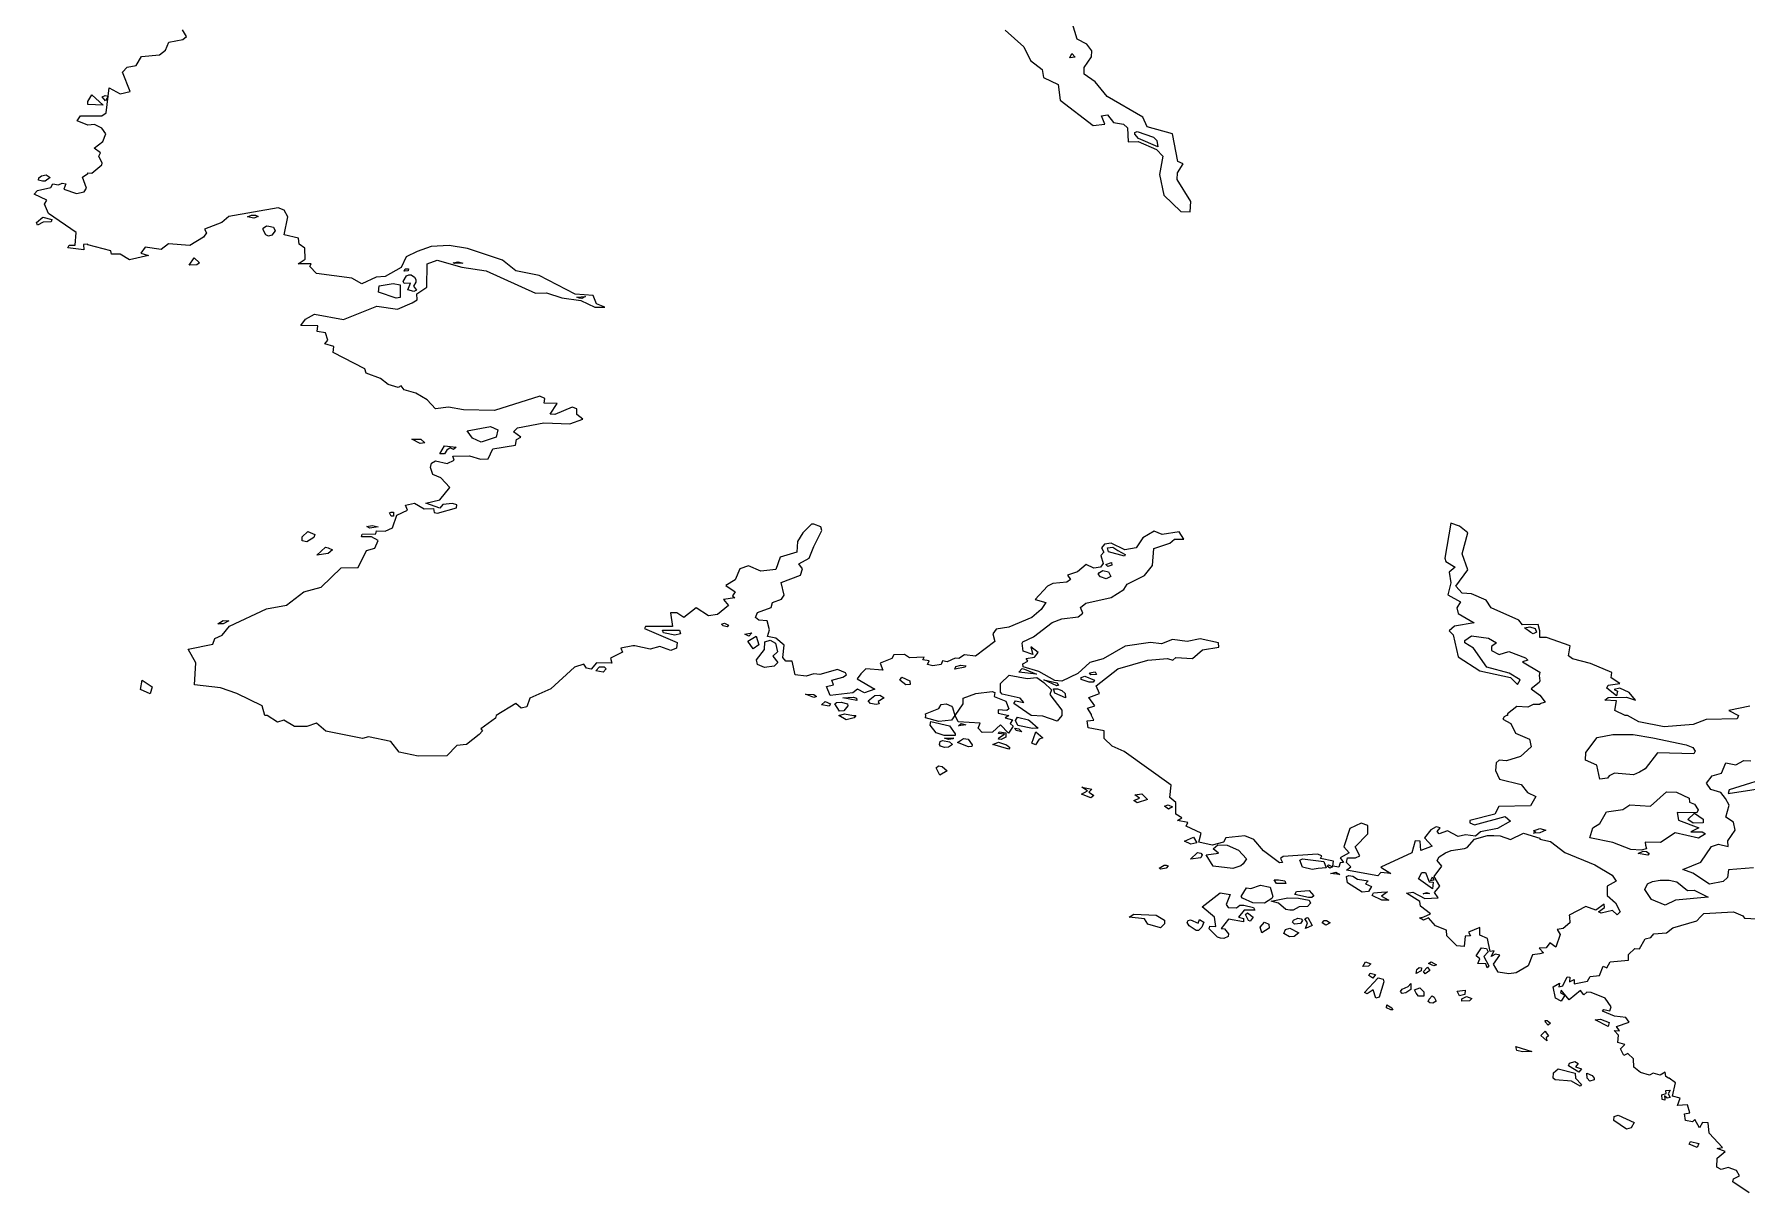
# Model space of a CAD drawing. Header units: inches. Extents: x -128.78 to -121.96, y 47.51 to 52.08.
# Drawn here: x -127.995 to -127.165, y 49.866 to 50.428 of the extents above; entities that cross this region are included whole.
import ezdxf

# ---------------------------------------------------------------- set-up
doc = ezdxf.new("R2010")
doc.units = ezdxf.units.IN
doc.header["$MEASUREMENT"] = 0
doc.layers.add('country_Clip', color=7, linetype='Continuous')

msp = doc.modelspace()

# ---------------------------------------------------------------- linework, layer by layer
at = {"layer": 'country_Clip'}
for points in [[(-127.16389, 50.10216), (-127.17399, 50.10004), (-127.16939, 50.09766), (-127.17001, 50.096), (-127.18511, 50.09574), (-127.19134, 50.09323), (-127.20536, 50.09205), (-127.21772, 50.09452), (-127.22314, 50.09766), (-127.22429, 50.09766), (-127.22925, 50.10005), (-127.22842, 50.10467), (-127.23414, 50.10511), (-127.23255, 50.10625), (-127.22366, 50.10653), (-127.21925, 50.10499), (-127.22238, 50.10878), (-127.22677, 50.11093), (-127.22962, 50.11023), (-127.22805, 50.10938), (-127.22845, 50.10714), (-127.23315, 50.11088), (-127.23243, 50.11224), (-127.22682, 50.11317), (-127.23111, 50.11588), (-127.23067, 50.11848), (-127.24102, 50.12284), (-127.24983, 50.1251), (-127.25165, 50.12651), (-127.2509, 50.13136), (-127.26235, 50.13537), (-127.26563, 50.13533), (-127.26563, 50.13867), (-127.26634, 50.14162), (-127.27402, 50.14149), (-127.27576, 50.14385), (-127.28912, 50.14975), (-127.29161, 50.15346), (-127.29872, 50.15652), (-127.30324, 50.15683), (-127.30624, 50.16029), (-127.30049, 50.16824), (-127.30326, 50.17593), (-127.30049, 50.18603), (-127.30444, 50.18927), (-127.30863, 50.19072), (-127.31163, 50.17382), (-127.31105, 50.17219), (-127.30662, 50.16954), (-127.30955, 50.16703), (-127.30873, 50.16192), (-127.31012, 50.15599), (-127.30405, 50.15261), (-127.30585, 50.14984), (-127.30514, 50.147), (-127.29735, 50.14255), (-127.30686, 50.14089), (-127.30948, 50.13868), (-127.3075, 50.13667), (-127.30517, 50.12597), (-127.29458, 50.11926), (-127.27987, 50.11607), (-127.2764, 50.11255), (-127.2752, 50.11481), (-127.28048, 50.11812), (-127.29126, 50.12101), (-127.29768, 50.13024), (-127.30188, 50.13284), (-127.30184, 50.13387), (-127.29867, 50.13613), (-127.29053, 50.1351), (-127.28655, 50.13283), (-127.28903, 50.13096), (-127.28903, 50.12906), (-127.28535, 50.12718), (-127.28068, 50.12864), (-127.27257, 50.12555), (-127.27147, 50.12448), (-127.27406, 50.12366), (-127.26563, 50.11858), (-127.26584, 50.11691), (-127.26563, 50.1144), (-127.26584, 50.11356), (-127.26984, 50.11054), (-127.26563, 50.10742), (-127.26305, 50.10399), (-127.26563, 50.10324), (-127.26563, 50.10295), (-127.26889, 50.10296), (-127.27146, 50.10165), (-127.27677, 50.10195), (-127.2813, 50.09836), (-127.2813, 50.09766), (-127.28166, 50.09766), (-127.28293, 50.09692), (-127.28344, 50.0959), (-127.27965, 50.0938), (-127.27745, 50.08903), (-127.27068, 50.08618), (-127.26976, 50.08248), (-127.27499, 50.0777), (-127.2817, 50.07569), (-127.28534, 50.076), (-127.28682, 50.07464), (-127.28699, 50.07095), (-127.28513, 50.06682), (-127.27458, 50.06416), (-127.27163, 50.06035), (-127.26756, 50.05844), (-127.27009, 50.05384), (-127.28544, 50.05353), (-127.28734, 50.04988), (-127.29943, 50.04677), (-127.29957, 50.04557), (-127.29716, 50.04469), (-127.28243, 50.04861), (-127.27981, 50.04644), (-127.28616, 50.04289), (-127.29439, 50.04127), (-127.29674, 50.03918), (-127.30157, 50.03982), (-127.30513, 50.03903), (-127.31033, 50.04166), (-127.31436, 50.0402), (-127.31536, 50.04145), (-127.31379, 50.04326), (-127.31573, 50.04359), (-127.31844, 50.04228), (-127.32146, 50.0384), (-127.31779, 50.03427), (-127.32323, 50.03225), (-127.32355, 50.03669), (-127.32605, 50.03681), (-127.32762, 50.03113), (-127.34262, 50.02407), (-127.33773, 50.02103), (-127.34253, 50.0216), (-127.34413, 50.01985), (-127.35922, 50.02268), (-127.35713, 50.02427), (-127.35925, 50.02639), (-127.35877, 50.0287), (-127.35482, 50.02859), (-127.3527, 50.02962), (-127.35497, 50.03395), (-127.34891, 50.04032), (-127.34885, 50.04426), (-127.35209, 50.04542), (-127.35769, 50.04288), (-127.36046, 50.03406), (-127.35797, 50.03106), (-127.36229, 50.02861), (-127.36063, 50.02642), (-127.36228, 50.02616), (-127.36298, 50.02411), (-127.3658, 50.02469), (-127.36558, 50.02698), (-127.37177, 50.02837), (-127.37115, 50.02959), (-127.37331, 50.03037), (-127.38984, 50.02924), (-127.39121, 50.02835), (-127.39025, 50.02637), (-127.39169, 50.02616), (-127.39949, 50.03201), (-127.40406, 50.03757), (-127.40845, 50.03928), (-127.41768, 50.03826), (-127.41888, 50.03616), (-127.42422, 50.03481), (-127.43074, 50.03617), (-127.42963, 50.04064), (-127.43684, 50.044), (-127.43603, 50.04579), (-127.44114, 50.04675), (-127.43905, 50.04807), (-127.44183, 50.04986), (-127.44189, 50.05544), (-127.44477, 50.05785), (-127.44408, 50.06386), (-127.46694, 50.08024), (-127.47268, 50.0827), (-127.4766, 50.08652), (-127.47665, 50.09023), (-127.4844, 50.09158), (-127.4849, 50.09506), (-127.48153, 50.09539), (-127.4828, 50.09766), (-127.48279, 50.0981), (-127.48464, 50.1011), (-127.48119, 50.10235), (-127.48405, 50.10629), (-127.4789, 50.10826), (-127.48052, 50.11205), (-127.46998, 50.12014), (-127.4555, 50.12441), (-127.44598, 50.12515), (-127.44339, 50.12435), (-127.4419, 50.12575), (-127.43379, 50.1252), (-127.42895, 50.12935), (-127.4211, 50.13074), (-127.42122, 50.13277), (-127.4301, 50.13483), (-127.43643, 50.13346), (-127.44358, 50.13442), (-127.44882, 50.1323), (-127.45421, 50.13302), (-127.46644, 50.1312), (-127.47708, 50.125), (-127.4836, 50.12332), (-127.48937, 50.11797), (-127.49705, 50.11417), (-127.50043, 50.11451), (-127.50817, 50.11895), (-127.51587, 50.12117), (-127.51601, 50.12268), (-127.51358, 50.124), (-127.51433, 50.12519), (-127.51037, 50.12581), (-127.50853, 50.12813), (-127.51218, 50.13082), (-127.51117, 50.12716), (-127.5158, 50.12878), (-127.51628, 50.13272), (-127.51593, 50.13333), (-127.51076, 50.13571), (-127.50186, 50.14266), (-127.49712, 50.1444), (-127.48917, 50.14537), (-127.48696, 50.14726), (-127.48801, 50.14996), (-127.48548, 50.15204), (-127.47318, 50.15472), (-127.46714, 50.15866), (-127.46549, 50.16126), (-127.45713, 50.16536), (-127.45314, 50.17035), (-127.45259, 50.17854), (-127.44486, 50.18102), (-127.44252, 50.18299), (-127.43808, 50.18299), (-127.44029, 50.18664), (-127.44853, 50.18535), (-127.45238, 50.18686), (-127.45788, 50.18362), (-127.46109, 50.17882), (-127.46659, 50.17784), (-127.47314, 50.18106), (-127.4765, 50.18066), (-127.4779, 50.17888), (-127.4767, 50.17676), (-127.47828, 50.17513), (-127.47711, 50.17124), (-127.47834, 50.1695), (-127.4816, 50.16892), (-127.48532, 50.17071), (-127.48958, 50.16715), (-127.49428, 50.16555), (-127.49292, 50.16351), (-127.49473, 50.16221), (-127.50147, 50.1616), (-127.504, 50.16032), (-127.51007, 50.15387), (-127.5048, 50.15233), (-127.50714, 50.14892), (-127.5116, 50.14503), (-127.52272, 50.14038), (-127.52895, 50.13942), (-127.53049, 50.13713), (-127.52954, 50.13346), (-127.53891, 50.12634), (-127.54428, 50.12703), (-127.54693, 50.12517), (-127.54873, 50.12544), (-127.55268, 50.12357), (-127.55482, 50.12407), (-127.55551, 50.12233), (-127.5595, 50.12173), (-127.56215, 50.12227), (-127.56143, 50.12416), (-127.56448, 50.12464), (-127.56382, 50.12593), (-127.57085, 50.12562), (-127.57337, 50.12719), (-127.5785, 50.12692), (-127.57941, 50.1253), (-127.58514, 50.1229), (-127.5838, 50.11952), (-127.592, 50.12014), (-127.5945, 50.11776), (-127.59617, 50.11537), (-127.58767, 50.11032), (-127.59274, 50.10861), (-127.59612, 50.11042), (-127.59838, 50.10865), (-127.60932, 50.10731), (-127.61113, 50.11158), (-127.60763, 50.1124), (-127.60856, 50.11478), (-127.60322, 50.11612), (-127.60146, 50.11723), (-127.60181, 50.11826), (-127.60567, 50.11992), (-127.61433, 50.11749), (-127.61719, 50.11775), (-127.62095, 50.11664), (-127.62632, 50.11733), (-127.62768, 50.12393), (-127.63079, 50.12387), (-127.63228, 50.12571), (-127.63158, 50.13164), (-127.63557, 50.13505), (-127.63964, 50.1359), (-127.63867, 50.13912), (-127.63984, 50.14353), (-127.64383, 50.14379), (-127.64539, 50.14508), (-127.64446, 50.14746), (-127.63793, 50.14986), (-127.63729, 50.15232), (-127.63295, 50.15396), (-127.63162, 50.15597), (-127.63298, 50.16211), (-127.62368, 50.16563), (-127.62267, 50.16871), (-127.62455, 50.17115), (-127.6195, 50.17388), (-127.61719, 50.17941), (-127.61338, 50.18718), (-127.61375, 50.18904), (-127.61719, 50.19029), (-127.61828, 50.19029), (-127.62253, 50.18606), (-127.62511, 50.18191), (-127.62541, 50.17678), (-127.63356, 50.17435), (-127.63563, 50.16831), (-127.64282, 50.16746), (-127.64882, 50.17013), (-127.65309, 50.16866), (-127.65524, 50.16337), (-127.65976, 50.16052), (-127.65533, 50.15753), (-127.65666, 50.15557), (-127.65549, 50.15457), (-127.66096, 50.15385), (-127.65857, 50.15092), (-127.66394, 50.14649), (-127.6682, 50.14588), (-127.67413, 50.14976), (-127.68025, 50.14507), (-127.68353, 50.14741), (-127.6866, 50.14735), (-127.68559, 50.14075), (-127.69878, 50.14065), (-127.69915, 50.13982), (-127.68342, 50.13303), (-127.68378, 50.13018), (-127.6864, 50.12913), (-127.69186, 50.13099), (-127.69645, 50.1298), (-127.70384, 50.13135), (-127.70494, 50.13135), (-127.71075, 50.13025), (-127.70989, 50.12825), (-127.71575, 50.12546), (-127.71497, 50.12303), (-127.7225, 50.12308), (-127.72506, 50.12003), (-127.72724, 50.12052), (-127.72859, 50.12242), (-127.73319, 50.12097), (-127.74454, 50.11054), (-127.75482, 50.10605), (-127.75627, 50.10179), (-127.75901, 50.10114), (-127.76146, 50.10341), (-127.77107, 50.09766), (-127.77131, 50.09624), (-127.77843, 50.09122), (-127.77763, 50.09013), (-127.77937, 50.0884), (-127.78551, 50.08354), (-127.79004, 50.08304), (-127.79497, 50.07813), (-127.80891, 50.07792), (-127.81804, 50.07991), (-127.82211, 50.08495), (-127.83284, 50.08726), (-127.83579, 50.08644), (-127.85351, 50.08998), (-127.85802, 50.09386), (-127.86271, 50.09224), (-127.86873, 50.09235), (-127.87398, 50.09533), (-127.877, 50.0944), (-127.88205, 50.09766), (-127.88304, 50.09766), (-127.88436, 50.10237), (-127.89674, 50.10826), (-127.90464, 50.11099), (-127.91717, 50.11248), (-127.91654, 50.12319), (-127.92022, 50.12974), (-127.90836, 50.13221), (-127.90734, 50.13497), (-127.90378, 50.13652), (-127.90017, 50.14086), (-127.88232, 50.14924), (-127.8726, 50.15112), (-127.86423, 50.15747), (-127.85578, 50.15971), (-127.84614, 50.16909), (-127.83792, 50.16939), (-127.83383, 50.17751), (-127.82978, 50.17863), (-127.82827, 50.18235), (-127.83148, 50.18412), (-127.83633, 50.18411), (-127.83598, 50.1855), (-127.82927, 50.18559), (-127.82907, 50.18715), (-127.82481, 50.18684), (-127.82129, 50.18857), (-127.81922, 50.19464), (-127.81398, 50.19709), (-127.8149, 50.19946), (-127.81061, 50.20045), (-127.80593, 50.19771), (-127.80143, 50.19794), (-127.80105, 50.19592), (-127.7994, 50.19563), (-127.79033, 50.19829), (-127.79015, 50.19973), (-127.79228, 50.20035), (-127.79689, 50.1998), (-127.79842, 50.19812), (-127.8052, 50.20044), (-127.79841, 50.20213), (-127.79347, 50.20811), (-127.79786, 50.2127), (-127.80175, 50.21431), (-127.80284, 50.21778), (-127.80243, 50.2198), (-127.80041, 50.22101), (-127.79476, 50.21977), (-127.79146, 50.22129), (-127.79199, 50.22329), (-127.78397, 50.22334), (-127.77872, 50.22173), (-127.77496, 50.22189), (-127.77271, 50.22688), (-127.76172, 50.22858), (-127.76114, 50.23126), (-127.75916, 50.23248), (-127.76268, 50.23496), (-127.76073, 50.23697), (-127.74794, 50.23937), (-127.73534, 50.23889), (-127.72904, 50.24121), (-127.732, 50.24345), (-127.73197, 50.24621), (-127.7343, 50.24699), (-127.74271, 50.24351), (-127.74492, 50.2436), (-127.74144, 50.24875), (-127.74787, 50.24893), (-127.74754, 50.25125), (-127.74994, 50.25237), (-127.77192, 50.24544), (-127.78688, 50.2457), (-127.79422, 50.24695), (-127.80042, 50.24615), (-127.80454, 50.2505), (-127.81004, 50.25371), (-127.8157, 50.25544), (-127.81713, 50.25738), (-127.81857, 50.25646), (-127.82338, 50.25799), (-127.82702, 50.26085), (-127.83401, 50.26342), (-127.8346, 50.26554), (-127.84996, 50.27344), (-127.8497, 50.2763), (-127.85402, 50.27774), (-127.85261, 50.27948), (-127.85375, 50.28306), (-127.8578, 50.28368), (-127.85745, 50.28631), (-127.86564, 50.28653), (-127.86348, 50.28955), (-127.859, 50.29206), (-127.84504, 50.28952), (-127.82879, 50.29596), (-127.81892, 50.29446), (-127.81173, 50.29747), (-127.80935, 50.29897), (-127.80952, 50.30185), (-127.80458, 50.30519), (-127.80452, 50.31636), (-127.79962, 50.31819), (-127.78772, 50.31476), (-127.77594, 50.31301), (-127.75195, 50.30226), (-127.74667, 50.30238), (-127.73918, 50.29997), (-127.73007, 50.29871), (-127.72329, 50.29551), (-127.71841, 50.29546), (-127.72241, 50.297), (-127.72401, 50.30109), (-127.73279, 50.30169), (-127.75024, 50.31074), (-127.76152, 50.31298), (-127.76793, 50.31822), (-127.78501, 50.3238), (-127.79379, 50.32526), (-127.80258, 50.32478), (-127.80929, 50.32248), (-127.81459, 50.31982), (-127.81713, 50.31459), (-127.8249, 50.31029), (-127.82914, 50.30999), (-127.83609, 50.30678), (-127.84102, 50.30952), (-127.85815, 50.31179), (-127.86138, 50.31506), (-127.8607, 50.31641), (-127.86698, 50.31639), (-127.86356, 50.31875), (-127.86373, 50.32397), (-127.86651, 50.32599), (-127.86677, 50.32893), (-127.87376, 50.33051), (-127.87196, 50.33919), (-127.87381, 50.34249), (-127.87659, 50.34356), (-127.90046, 50.33936), (-127.90398, 50.33653), (-127.91238, 50.33323), (-127.91139, 50.33146), (-127.91274, 50.3294), (-127.91942, 50.32525), (-127.92977, 50.32615), (-127.93339, 50.3234), (-127.94103, 50.32449), (-127.94322, 50.32163), (-127.93942, 50.32045), (-127.94859, 50.31842), (-127.95319, 50.32115), (-127.95733, 50.32104), (-127.95764, 50.32272), (-127.96875, 50.32561), (-127.96875, 50.32589), (-127.97093, 50.32575), (-127.97077, 50.32319), (-127.97859, 50.32425), (-127.97793, 50.3254), (-127.97494, 50.32543), (-127.97447, 50.33162), (-127.98781, 50.34089), (-127.98984, 50.34531), (-127.98871, 50.34733), (-127.99478, 50.35011), (-127.99315, 50.35191), (-127.9868, 50.35336), (-127.98583, 50.35513), (-127.98298, 50.35469), (-127.9812, 50.35553), (-127.97941, 50.35517), (-127.98039, 50.35259), (-127.97427, 50.35052), (-127.97054, 50.35137), (-127.96952, 50.35303), (-127.97144, 50.3584), (-127.96875, 50.36021), (-127.96875, 50.36049), (-127.96685, 50.36042), (-127.96205, 50.36447), (-127.96186, 50.36512), (-127.96346, 50.36859), (-127.96263, 50.37027), (-127.9657, 50.3725), (-127.96154, 50.3757), (-127.96013, 50.37943), (-127.96203, 50.38213), (-127.96555, 50.38394), (-127.96875, 50.38365), (-127.97398, 50.3857), (-127.97246, 50.38815), (-127.96875, 50.38811), (-127.96198, 50.38811), (-127.95999, 50.38954), (-127.95845, 50.40174), (-127.95317, 50.39883), (-127.94826, 50.39998), (-127.95202, 50.40929), (-127.94976, 50.4117), (-127.94537, 50.41246), (-127.94282, 50.41687), (-127.93418, 50.41771), (-127.93117, 50.41999), (-127.92961, 50.42379), (-127.92279, 50.42508), (-127.92106, 50.42656), (-127.923, 50.42981)], [(-127.52456, 50.42969), (-127.51548, 50.42153), (-127.51233, 50.41495), (-127.50656, 50.41062), (-127.50605, 50.40668), (-127.49895, 50.40326), (-127.49797, 50.39578), (-127.48198, 50.38338), (-127.47634, 50.38408), (-127.47782, 50.3881), (-127.47495, 50.38866), (-127.47201, 50.38485), (-127.46724, 50.38411), (-127.46522, 50.38237), (-127.46498, 50.37551), (-127.46016, 50.37577), (-127.4513, 50.37184), (-127.44821, 50.36865), (-127.44981, 50.35977), (-127.44773, 50.34977), (-127.43944, 50.34179), (-127.43497, 50.34169), (-127.43468, 50.34668), (-127.44119, 50.35729), (-127.44111, 50.36046), (-127.4383, 50.36487), (-127.44095, 50.36607), (-127.44345, 50.37935), (-127.45582, 50.38284), (-127.45795, 50.38748), (-127.47522, 50.39748), (-127.48097, 50.40459), (-127.48628, 50.40834), (-127.48636, 50.41162), (-127.48272, 50.41679), (-127.48254, 50.41958), (-127.48494, 50.42287), (-127.48962, 50.42528), (-127.49194, 50.43267)], [(-127.49071, 50.41648), (-127.49328, 50.41621), (-127.49231, 50.41832), (-127.49071, 50.41648)], [(-127.96687, 50.39836), (-127.96139, 50.39333), (-127.96875, 50.39369), (-127.96875, 50.3951), (-127.96687, 50.39836)], [(-127.95906, 50.39767), (-127.96027, 50.3954), (-127.96185, 50.39736), (-127.96051, 50.3979), (-127.95906, 50.39767)], [(-127.45111, 50.37611), (-127.45056, 50.37306), (-127.46, 50.37722), (-127.46167, 50.37917), (-127.46167, 50.38), (-127.46056, 50.38056), (-127.45278, 50.37778), (-127.45111, 50.37611)], [(-127.98709, 50.35823), (-127.98952, 50.35644), (-127.99073, 50.35651), (-127.99267, 50.35691), (-127.99255, 50.35816), (-127.99121, 50.3591), (-127.98903, 50.35949), (-127.98709, 50.35823)], [(-127.99049, 50.33662), (-127.99314, 50.33523), (-127.99361, 50.33642), (-127.99061, 50.3391), (-127.98628, 50.33794), (-127.98658, 50.3368), (-127.99049, 50.33662)], [(-127.88635, 50.33938), (-127.88841, 50.3386), (-127.89144, 50.33915), (-127.88962, 50.34001), (-127.88756, 50.33993), (-127.88635, 50.33938)], [(-127.87972, 50.33035), (-127.8813, 50.32983), (-127.88254, 50.3304), (-127.88397, 50.33292), (-127.88398, 50.33366), (-127.88225, 50.33485), (-127.8811, 50.33475), (-127.87892, 50.33413), (-127.87802, 50.33238), (-127.87972, 50.33035)], [(-127.91596, 50.31588), (-127.91977, 50.3158), (-127.91738, 50.3193), (-127.91481, 50.31691), (-127.91596, 50.31588)], [(-127.81362, 50.31304), (-127.81557, 50.31281), (-127.8152, 50.31406), (-127.8135, 50.31398), (-127.81362, 50.31304)], [(-127.78722, 50.31667), (-127.79103, 50.31657), (-127.79186, 50.31687), (-127.78964, 50.31734), (-127.78722, 50.31667)], [(-127.81759, 50.30008), (-127.81947, 50.29977), (-127.82805, 50.30274), (-127.82768, 50.30582), (-127.82088, 50.30695), (-127.8176, 50.30632), (-127.8176, 50.30284), (-127.81759, 50.30008)], [(-127.81, 50.3075), (-127.81111, 50.30556), (-127.80969, 50.30375), (-127.81102, 50.30304), (-127.81389, 50.30389), (-127.81253, 50.30702), (-127.81557, 50.30694), (-127.81605, 50.3078), (-127.81444, 50.31056), (-127.81333, 50.31111), (-127.81223, 50.31111), (-127.81056, 50.31), (-127.81, 50.30888), (-127.81, 50.3075)], [(-127.72775, 50.30053), (-127.72957, 50.29967), (-127.73078, 50.29983), (-127.73199, 50.3003), (-127.72775, 50.30053)], [(-127.77107, 50.23247), (-127.77838, 50.23007), (-127.78249, 50.2319), (-127.78517, 50.23557), (-127.77375, 50.2376), (-127.77018, 50.23598), (-127.77107, 50.23247)], [(-127.80567, 50.22975), (-127.80782, 50.22931), (-127.81185, 50.23153), (-127.80758, 50.23154), (-127.80567, 50.22975)], [(-127.79047, 50.22762), (-127.79167, 50.22655), (-127.79333, 50.22729), (-127.79493, 50.22611), (-127.79611, 50.22444), (-127.79833, 50.22444), (-127.79611, 50.22833), (-127.79047, 50.22762)], [(-127.82075, 50.19418), (-127.82184, 50.19418), (-127.82269, 50.19574), (-127.82184, 50.19614), (-127.82075, 50.19606), (-127.82075, 50.19418)], [(-127.82821, 50.18904), (-127.83222, 50.18839), (-127.83376, 50.18915), (-127.83105, 50.18966), (-127.82821, 50.18904)], [(-127.85944, 50.18389), (-127.86278, 50.18167), (-127.865, 50.18222), (-127.865, 50.18417), (-127.86222, 50.18667), (-127.85889, 50.18528), (-127.85944, 50.18389)], [(-127.85247, 50.17607), (-127.85792, 50.17531), (-127.85368, 50.17922), (-127.8525, 50.17881), (-127.85038, 50.1778), (-127.85247, 50.17607)], [(-127.46644, 50.17562), (-127.46681, 50.17476), (-127.47452, 50.17693), (-127.47501, 50.17887), (-127.47236, 50.17923), (-127.47001, 50.17758), (-127.46644, 50.17562)], [(-127.47292, 50.17041), (-127.47481, 50.16976), (-127.47573, 50.17077), (-127.47306, 50.17179), (-127.47292, 50.17041)], [(-127.47333, 50.165), (-127.47556, 50.16389), (-127.47833, 50.16472), (-127.47944, 50.16611), (-127.47889, 50.16694), (-127.47722, 50.16778), (-127.47444, 50.16722), (-127.47333, 50.165)], [(-127.90325, 50.142), (-127.9058, 50.142), (-127.90325, 50.14364), (-127.90058, 50.14348), (-127.90325, 50.142)], [(-127.68173, 50.13716), (-127.6845, 50.1365), (-127.69005, 50.13769), (-127.6905, 50.1389), (-127.68225, 50.13894), (-127.68173, 50.13716)], [(-127.65851, 50.14134), (-127.65926, 50.14051), (-127.66116, 50.14109), (-127.6619, 50.14186), (-127.66052, 50.14235), (-127.65851, 50.14134)], [(-127.6472, 50.1377), (-127.64865, 50.13606), (-127.6506, 50.13699), (-127.6472, 50.1377)], [(-127.26722, 50.13806), (-127.26889, 50.13722), (-127.27, 50.13778), (-127.27295, 50.14001), (-127.27051, 50.14061), (-127.26778, 50.13972), (-127.26722, 50.13806)], [(-127.6438, 50.13189), (-127.64661, 50.12989), (-127.64915, 50.13364), (-127.64516, 50.13599), (-127.6438, 50.13189)], [(-127.63649, 50.12158), (-127.64105, 50.12086), (-127.6445, 50.12236), (-127.64501, 50.12458), (-127.64117, 50.12958), (-127.64092, 50.13334), (-127.63841, 50.13414), (-127.63576, 50.13262), (-127.63483, 50.1285), (-127.63713, 50.12642), (-127.63472, 50.12326), (-127.63649, 50.12158)], [(-127.71771, 50.12028), (-127.71928, 50.11864), (-127.72276, 50.11926), (-127.72098, 50.12122), (-127.71871, 50.12124), (-127.71771, 50.12028)], [(-127.54392, 50.12102), (-127.54889, 50.12008), (-127.5484, 50.12141), (-127.54598, 50.12204), (-127.54355, 50.12165), (-127.54392, 50.12102)], [(-127.93771, 50.11144), (-127.93868, 50.10816), (-127.94329, 50.11019), (-127.94256, 50.11473), (-127.93771, 50.11144)], [(-127.57052, 50.11261), (-127.5727, 50.11253), (-127.57561, 50.1148), (-127.57452, 50.11621), (-127.57064, 50.11433), (-127.57052, 50.11261)], [(-127.52267, 50.11715), (-127.51381, 50.11559), (-127.50925, 50.11595), (-127.50574, 50.11356), (-127.50206, 50.11001), (-127.50291, 50.1078), (-127.49714, 50.10021), (-127.4971, 50.09766), (-127.49711, 50.09766), (-127.49933, 50.09488), (-127.50631, 50.09729), (-127.51189, 50.09766), (-127.52031, 50.10337), (-127.51947, 50.10472), (-127.51543, 50.10384), (-127.5173, 50.10598), (-127.52603, 50.10801), (-127.52686, 50.10886), (-127.52675, 50.11316), (-127.52267, 50.11715)], [(-127.51513, 50.12002), (-127.50929, 50.11765), (-127.51788, 50.11857), (-127.51637, 50.12033), (-127.51513, 50.12002)], [(-127.49874, 50.11209), (-127.49959, 50.11193), (-127.50577, 50.11483), (-127.49959, 50.1135), (-127.49874, 50.11209)], [(-127.4819, 50.11372), (-127.48387, 50.11368), (-127.48773, 50.11502), (-127.48772, 50.11601), (-127.48604, 50.11673), (-127.4813, 50.11465), (-127.4819, 50.11372)], [(-127.48035, 50.11754), (-127.48311, 50.11736), (-127.48376, 50.11825), (-127.48098, 50.11883), (-127.48035, 50.11754)], [(-127.61584, 50.10679), (-127.61719, 50.10636), (-127.62118, 50.10789), (-127.61719, 50.10783), (-127.61584, 50.10679)], [(-127.60911, 50.10318), (-127.60972, 50.10209), (-127.61348, 50.10271), (-127.61178, 50.10443), (-127.60911, 50.10318)], [(-127.60266, 50.0999), (-127.60477, 50.09965), (-127.6071, 50.1032), (-127.60626, 50.10396), (-127.60394, 50.104), (-127.60091, 50.10318), (-127.60074, 50.10223), (-127.60266, 50.0999)], [(-127.59647, 50.10601), (-127.59635, 50.10492), (-127.60315, 50.10617), (-127.59805, 50.10656), (-127.59647, 50.10601)], [(-127.58561, 50.10328), (-127.58698, 50.10301), (-127.58982, 50.10342), (-127.59092, 50.10479), (-127.58774, 50.10722), (-127.58521, 50.10742), (-127.58321, 50.10616), (-127.58599, 50.10435), (-127.58561, 50.10328)], [(-127.52282, 50.10077), (-127.52368, 50.10001), (-127.52791, 50.10036), (-127.52789, 50.09873), (-127.52269, 50.09766), (-127.52447, 50.0964), (-127.52098, 50.09544), (-127.52206, 50.09375), (-127.52062, 50.0925), (-127.52288, 50.08909), (-127.52673, 50.09316), (-127.53068, 50.08949), (-127.53565, 50.08934), (-127.53756, 50.09139), (-127.53665, 50.0939), (-127.54727, 50.09456), (-127.54869, 50.09766), (-127.54485, 50.10333), (-127.54484, 50.10602), (-127.53882, 50.10833), (-127.53091, 50.10925), (-127.52951, 50.10879), (-127.52985, 50.10687), (-127.52429, 50.10461), (-127.52282, 50.10077)], [(-127.49556, 50.10823), (-127.49529, 50.1061), (-127.50042, 50.10848), (-127.50107, 50.11052), (-127.49913, 50.11054), (-127.49707, 50.10973), (-127.49556, 50.10823)], [(-127.60242, 50.09843), (-127.59804, 50.09766), (-127.59682, 50.09766), (-127.59768, 50.0964), (-127.60162, 50.09554), (-127.60506, 50.09766), (-127.60242, 50.09843)], [(-127.55057, 50.09531), (-127.55661, 50.09468), (-127.56311, 50.0964), (-127.563, 50.09766), (-127.56315, 50.09839), (-127.5566, 50.10097), (-127.55559, 50.10296), (-127.55312, 50.1032), (-127.55054, 50.10213), (-127.55006, 50.10151), (-127.54888, 50.09766), (-127.55057, 50.09531)], [(-127.50853, 50.09152), (-127.51125, 50.09125), (-127.51841, 50.09274), (-127.51959, 50.09526), (-127.51861, 50.09679), (-127.51329, 50.0955), (-127.51258, 50.09504), (-127.50853, 50.09152)], [(-127.54875, 50.08866), (-127.54884, 50.08784), (-127.55411, 50.08792), (-127.55792, 50.08927), (-127.56092, 50.093), (-127.56062, 50.09462), (-127.55154, 50.09256), (-127.54875, 50.08866)], [(-127.54355, 50.09311), (-127.54707, 50.09256), (-127.54586, 50.09366), (-127.54355, 50.09311)], [(-127.52423, 50.08715), (-127.52654, 50.08604), (-127.52784, 50.08617), (-127.52765, 50.08671), (-127.52481, 50.08859), (-127.52781, 50.08889), (-127.52743, 50.0897), (-127.52425, 50.08927), (-127.52423, 50.08715)], [(-127.51787, 50.09111), (-127.51654, 50.08963), (-127.51921, 50.09041), (-127.51982, 50.09142), (-127.51787, 50.09111)], [(-127.5081, 50.08611), (-127.50979, 50.08343), (-127.51167, 50.08413), (-127.51076, 50.08649), (-127.50976, 50.08969), (-127.50632, 50.08671), (-127.5081, 50.08611)], [(-127.1904, 50.08032), (-127.19096, 50.07909), (-127.20867, 50.07951), (-127.21463, 50.07174), (-127.21725, 50.07008), (-127.22026, 50.0688), (-127.22938, 50.06972), (-127.23206, 50.06838), (-127.23284, 50.06722), (-127.23653, 50.06683), (-127.23791, 50.07359), (-127.24355, 50.07603), (-127.24339, 50.07969), (-127.23782, 50.08689), (-127.2303, 50.08845), (-127.22036, 50.08842), (-127.21083, 50.08675), (-127.19479, 50.0834), (-127.19151, 50.08213), (-127.1904, 50.08032)], [(-127.55202, 50.08231), (-127.55399, 50.08211), (-127.55579, 50.08267), (-127.55634, 50.08356), (-127.55595, 50.08496), (-127.55482, 50.08548), (-127.5515, 50.08483), (-127.55008, 50.08361), (-127.55202, 50.08231)], [(-127.54974, 50.08623), (-127.55192, 50.08592), (-127.55398, 50.0867), (-127.54974, 50.08685), (-127.54974, 50.08623)], [(-127.54069, 50.08264), (-127.54225, 50.08236), (-127.54767, 50.08446), (-127.54476, 50.08652), (-127.54241, 50.08619), (-127.5405, 50.08335), (-127.54069, 50.08264)], [(-127.52235, 50.08218), (-127.52274, 50.08123), (-127.53056, 50.08361), (-127.52778, 50.08472), (-127.52389, 50.08333), (-127.52235, 50.08218)], [(-127.55262, 50.07088), (-127.55626, 50.06866), (-127.55801, 50.07218), (-127.5569, 50.07322), (-127.55513, 50.07284), (-127.55262, 50.07088)], [(-127.16208, 50.02378), (-127.1742, 50.02288), (-127.17464, 50.01911), (-127.17673, 50.01715), (-127.18348, 50.01597), (-127.19153, 50.0213), (-127.19626, 50.02295), (-127.18756, 50.02657), (-127.18252, 50.03413), (-127.17902, 50.03524), (-127.1744, 50.03422), (-127.17455, 50.03692), (-127.17097, 50.04205), (-127.17176, 50.0459), (-127.1755, 50.0484), (-127.17393, 50.05421), (-127.17575, 50.05744), (-127.17788, 50.06025), (-127.18271, 50.06176), (-127.1849, 50.06484), (-127.18212, 50.06834), (-127.17764, 50.06961), (-127.17557, 50.07469), (-127.17066, 50.07369), (-127.16673, 50.07574), (-127.16338, 50.07565)], [(-127.48157, 50.05886), (-127.48302, 50.05765), (-127.48756, 50.05947), (-127.48466, 50.06104), (-127.48734, 50.06285), (-127.48256, 50.0619), (-127.48402, 50.06043), (-127.48272, 50.05969), (-127.48157, 50.05886)], [(-127.1512, 50.06866), (-127.17385, 50.06155), (-127.17446, 50.05987), (-127.1514, 50.06334)], [(-127.45556, 50.05694), (-127.46056, 50.05528), (-127.46222, 50.05639), (-127.4595, 50.05761), (-127.46167, 50.05917), (-127.45833, 50.05972), (-127.45556, 50.05694)], [(-127.44347, 50.05339), (-127.4455, 50.05223), (-127.44735, 50.05365), (-127.44561, 50.05425), (-127.44347, 50.05339)], [(-127.19066, 50.05472), (-127.18897, 50.05183), (-127.18955, 50.05042), (-127.19907, 50.05067), (-127.19841, 50.04692), (-127.18865, 50.04311), (-127.19248, 50.04125), (-127.18697, 50.0413), (-127.1853, 50.04029), (-127.18875, 50.03825), (-127.20001, 50.04071), (-127.2072, 50.0361), (-127.21463, 50.03629), (-127.2144, 50.0348), (-127.21391, 50.03302), (-127.21652, 50.03243), (-127.22155, 50.03261), (-127.23029, 50.03608), (-127.24141, 50.03828), (-127.23994, 50.04324), (-127.23658, 50.04521), (-127.23326, 50.05101), (-127.22544, 50.05207), (-127.22194, 50.05435), (-127.21199, 50.05373), (-127.20429, 50.06055), (-127.19944, 50.06047), (-127.19327, 50.05758), (-127.19316, 50.05569), (-127.19066, 50.05472)], [(-127.18657, 50.04556), (-127.1914, 50.0454), (-127.19394, 50.0473), (-127.19063, 50.0503), (-127.18656, 50.04734), (-127.18657, 50.04556)], [(-127.43171, 50.03599), (-127.43457, 50.0352), (-127.43772, 50.03676), (-127.43326, 50.03872), (-127.43171, 50.03599)], [(-127.26563, 50.03767), (-127.2604, 50.03664), (-127.25341, 50.03116), (-127.2389, 50.02528), (-127.23063, 50.02025), (-127.22869, 50.01734), (-127.23303, 50.01497), (-127.23306, 50.01039), (-127.22898, 50.00686), (-127.22666, 50.00251), (-127.22807, 50.0011), (-127.23036, 50.0032), (-127.23585, 50.00192), (-127.23721, 50.00254), (-127.23426, 50.00464), (-127.23449, 50.00618), (-127.23851, 50.00329), (-127.2433, 50.00508), (-127.25132, 50.00092), (-127.25124, 50), (-127.25101, 49.99712), (-127.25425, 49.99449), (-127.25721, 49.99389), (-127.2557, 49.99147), (-127.25791, 49.98537), (-127.26073, 49.98744), (-127.26257, 49.98497), (-127.26584, 49.98494), (-127.26377, 49.98259), (-127.26563, 49.98215), (-127.26907, 49.9817), (-127.27131, 49.97626), (-127.27706, 49.97286), (-127.2806, 49.97245), (-127.28574, 49.97331), (-127.28806, 49.97713), (-127.2849, 49.98156), (-127.28705, 49.98201), (-127.28919, 49.98086), (-127.28774, 49.98352), (-127.28966, 49.98335), (-127.291, 49.98949), (-127.29465, 49.99121), (-127.29467, 49.99484), (-127.30008, 49.99265), (-127.29922, 49.99079), (-127.30176, 49.99066), (-127.30231, 49.98574), (-127.30575, 49.98597), (-127.31066, 49.99093), (-127.31086, 49.99355), (-127.31617, 49.99563), (-127.31949, 49.99959), (-127.3219, 49.9984), (-127.32395, 49.99962), (-127.32177, 50), (-127.31859, 50.0016), (-127.32338, 50.00517), (-127.32371, 50.00742), (-127.33025, 50.01153), (-127.32703, 50.01208), (-127.32129, 50.00891), (-127.31489, 50.00925), (-127.31661, 50.01193), (-127.3141, 50.01495), (-127.31673, 50.01967), (-127.31298, 50.02467), (-127.31525, 50.0273), (-127.31436, 50.02913), (-127.31134, 50.03114), (-127.30849, 50.03224), (-127.30204, 50.03321), (-127.30084, 50.03371), (-127.29722, 50.03777), (-127.2909, 50.03943), (-127.2879, 50.03955), (-127.28488, 50.0393), (-127.27986, 50.03752), (-127.27354, 50.04054), (-127.26563, 50.03823), (-127.26563, 50.03767)], [(-127.26563, 50.04084), (-127.26861, 50.04068), (-127.26752, 50.04099), (-127.26861, 50.04169), (-127.26563, 50.04279), (-127.26267, 50.04209), (-127.26563, 50.04084)], [(-127.42985, 50.0287), (-127.43471, 50.02805), (-127.43139, 50.0313), (-127.42977, 50.0309), (-127.42907, 50.03015), (-127.42985, 50.0287)], [(-127.41048, 50.02473), (-127.41431, 50.02352), (-127.42373, 50.02463), (-127.42714, 50.03017), (-127.42127, 50.03092), (-127.42374, 50.03297), (-127.42147, 50.03488), (-127.4171, 50.03486), (-127.41157, 50.03232), (-127.40767, 50.02824), (-127.40932, 50.02569), (-127.41048, 50.02473)], [(-127.21267, 50.03069), (-127.21333, 50.02989), (-127.21796, 50.03069), (-127.21557, 50.03193), (-127.21401, 50.03175), (-127.21267, 50.03069)], [(-127.44652, 50.02365), (-127.44919, 50.0231), (-127.44992, 50.02357), (-127.44761, 50.02506), (-127.44652, 50.02513), (-127.44555, 50.02482), (-127.44652, 50.02365)], [(-127.37289, 50.0235), (-127.37585, 50.02296), (-127.38051, 50.02406), (-127.3818, 50.02748), (-127.38061, 50.02823), (-127.37023, 50.02687), (-127.36906, 50.02373), (-127.37289, 50.0235)], [(-127.36598, 50.02429), (-127.36731, 50.02367), (-127.36852, 50.02461), (-127.36792, 50.02523), (-127.36598, 50.02429)], [(-127.36436, 50.02169), (-127.3624, 50.02061), (-127.36705, 50.02107), (-127.36436, 50.02169)], [(-127.31726, 50.01686), (-127.31751, 50.01365), (-127.3243, 50.0185), (-127.32272, 50.02147), (-127.32102, 50.02155), (-127.3192, 50.01702), (-127.31726, 50.01686)], [(-127.39615, 50.01445), (-127.39485, 50.00996), (-127.39538, 50.00888), (-127.39896, 50.00665), (-127.40465, 50.00678), (-127.40956, 50.00912), (-127.41017, 50.00991), (-127.40767, 50.01409), (-127.40557, 50.01378), (-127.40081, 50.0154), (-127.39615, 50.01445)], [(-127.38865, 50.01622), (-127.39314, 50.0162), (-127.39425, 50.01799), (-127.39212, 50.01806), (-127.38916, 50.01753), (-127.38865, 50.01622)], [(-127.37596, 50.00939), (-127.37763, 50.00938), (-127.38423, 50.01091), (-127.38348, 50.01239), (-127.37724, 50.01288), (-127.37508, 50.01024), (-127.37596, 50.00939)], [(-127.3486, 50.01232), (-127.3517, 50.01197), (-127.35875, 50.01646), (-127.3593, 50.01959), (-127.35804, 50.02014), (-127.35612, 50.01969), (-127.35395, 50.01832), (-127.3488, 50.01758), (-127.35004, 50.01606), (-127.34714, 50.01481), (-127.3486, 50.01232)], [(-127.3169, 50.0178), (-127.31848, 50.01756), (-127.31751, 50.01944), (-127.3169, 50.0178)], [(-127.19921, 50.01699), (-127.19415, 50.01288), (-127.19088, 50.01292), (-127.18413, 50.00963), (-127.19996, 50.0081), (-127.20497, 50.00565), (-127.21159, 50.0084), (-127.21471, 50.01323), (-127.21344, 50.01606), (-127.21098, 50.01716), (-127.20732, 50.01785), (-127.20299, 50.01783), (-127.19921, 50.01699)], [(-127.41661, 50.00452), (-127.41245, 50.00439), (-127.41094, 50.00575), (-127.40892, 50.00564), (-127.40423, 50.00452), (-127.40364, 50.00333), (-127.40886, 50.00333), (-127.41161, 49.99986), (-127.40914, 49.99927), (-127.40914, 49.99765), (-127.41631, 49.999), (-127.4199, 49.99437), (-127.41824, 49.99428), (-127.41635, 49.99178), (-127.41652, 49.99059), (-127.41861, 49.98953), (-127.42024, 49.98967), (-127.42163, 49.99014), (-127.42576, 49.99426), (-127.42547, 49.99547), (-127.4225, 49.99545), (-127.42322, 49.99996), (-127.42911, 50.00494), (-127.42047, 50.01175), (-127.41563, 50.01094), (-127.41744, 50.00598), (-127.41661, 50.00452)], [(-127.385, 50.00329), (-127.38669, 50.00322), (-127.38855, 50.00362), (-127.39216, 50.00663), (-127.39573, 50.00767), (-127.38765, 50.00921), (-127.38253, 50.00918), (-127.37729, 50.00808), (-127.3767, 50.00673), (-127.37815, 50.00503), (-127.38217, 50.00495), (-127.385, 50.00329)], [(-127.3423, 50.01012), (-127.33865, 50.00811), (-127.34217, 50.00814), (-127.34684, 50.01039), (-127.34611, 50.01171), (-127.34228, 50.01202), (-127.33933, 50.0121), (-127.3423, 50.01012)], [(-127.31908, 50.01131), (-127.32212, 50.01115), (-127.32042, 50.01193), (-127.31908, 50.01131)], [(-127.44736, 49.99672), (-127.4493, 49.99472), (-127.45541, 49.99652), (-127.4571, 49.99917), (-127.46451, 49.99983), (-127.46224, 50.00142), (-127.45139, 50.00081), (-127.44732, 49.9985), (-127.44736, 49.99672)], [(-127.42837, 49.99753), (-127.42927, 49.99511), (-127.43086, 49.99346), (-127.43201, 49.99348), (-127.43549, 49.99564), (-127.43642, 49.99734), (-127.43585, 49.99826), (-127.43472, 49.99859), (-127.43106, 49.99702), (-127.43048, 49.99885), (-127.42837, 49.99753)], [(-127.40446, 49.99996), (-127.40585, 49.9979), (-127.40673, 49.99832), (-127.40815, 50.00122), (-127.4071, 50.002), (-127.40446, 49.99996)], [(-127.39664, 49.99464), (-127.40016, 49.99229), (-127.40106, 49.99504), (-127.39899, 49.99756), (-127.39682, 49.99659), (-127.39664, 49.99464)], [(-127.38144, 49.99685), (-127.38436, 49.99648), (-127.38545, 49.99746), (-127.38484, 49.99843), (-127.3828, 49.99946), (-127.38119, 49.99916), (-127.38059, 49.99821), (-127.38144, 49.99685)], [(-127.37581, 49.99589), (-127.37909, 49.99448), (-127.37813, 49.99716), (-127.37945, 49.99907), (-127.3786, 49.99951), (-127.37795, 49.99971), (-127.37581, 49.99589)], [(-127.36722, 49.99722), (-127.36917, 49.99611), (-127.371, 49.99722), (-127.37, 49.99833), (-127.36889, 49.99833), (-127.36722, 49.99722)], [(-127.16427, 49.86639), (-127.1721, 49.8717), (-127.17181, 49.87318), (-127.16896, 49.87452), (-127.17032, 49.87713), (-127.17434, 49.87866), (-127.17772, 49.87765), (-127.17983, 49.87875), (-127.17966, 49.88313), (-127.17588, 49.88633), (-127.17966, 49.88785), (-127.17717, 49.88834), (-127.18352, 49.89531), (-127.18404, 49.90023), (-127.18676, 49.9005), (-127.18832, 49.89784), (-127.19057, 49.90183), (-127.19166, 49.90076), (-127.19508, 49.90136), (-127.19552, 49.90462), (-127.19302, 49.90507), (-127.19402, 49.90894), (-127.19891, 49.9087), (-127.19758, 49.91219), (-127.20127, 49.91311), (-127.19988, 49.9196), (-127.203, 49.92187), (-127.2032, 49.92187), (-127.20462, 49.92273), (-127.20491, 49.92487), (-127.20738, 49.92329), (-127.2107, 49.92436), (-127.21246, 49.92334), (-127.21689, 49.92469), (-127.22001, 49.92731), (-127.22016, 49.93123), (-127.22291, 49.93382), (-127.22484, 49.93284), (-127.22655, 49.93608), (-127.22445, 49.9382), (-127.22783, 49.93913), (-127.22754, 49.94272), (-127.22961, 49.94501), (-127.22699, 49.9448), (-127.22853, 49.94696), (-127.22239, 49.94909), (-127.22402, 49.95125), (-127.2295, 49.95201), (-127.23519, 49.95439), (-127.23465, 49.95523), (-127.23166, 49.95456), (-127.23106, 49.95649), (-127.234, 49.96074), (-127.2407, 49.96337), (-127.2429, 49.96352), (-127.24435, 49.96232), (-127.24597, 49.9643), (-127.25146, 49.95985), (-127.25525, 49.96455), (-127.25562, 49.96325), (-127.25351, 49.96219), (-127.25531, 49.95929), (-127.25793, 49.96072), (-127.25913, 49.96611), (-127.25611, 49.96793), (-127.25641, 49.96613), (-127.2544, 49.96663), (-127.25231, 49.97104), (-127.25107, 49.9709), (-127.25124, 49.9685), (-127.24899, 49.96963), (-127.2489, 49.96763), (-127.24259, 49.9689), (-127.24129, 49.97119), (-127.23667, 49.97172), (-127.23497, 49.97617), (-127.2332, 49.97533), (-127.23153, 49.97821), (-127.22265, 49.97912), (-127.22262, 49.98175), (-127.21961, 49.98478), (-127.21732, 49.98456), (-127.21462, 49.98939), (-127.21185, 49.99008), (-127.21041, 49.99185), (-127.2043, 49.99234), (-127.20125, 49.99467), (-127.1896, 49.99807), (-127.18772, 50), (-127.18609, 50.00168), (-127.17175, 50.00244), (-127.16734, 50.00052), (-127.16698, 50), (-127.16655, 49.99939), (-127.15704, 49.99888)], [(-127.38452, 49.99054), (-127.38686, 49.99031), (-127.38951, 49.99198), (-127.38874, 49.99388), (-127.38665, 49.99454), (-127.3823, 49.99238), (-127.38452, 49.99054)], [(-127.29033, 49.97634), (-127.29111, 49.97528), (-127.29167, 49.97722), (-127.29556, 49.9775), (-127.29472, 49.97972), (-127.29639, 49.98111), (-127.29389, 49.985), (-127.29139, 49.98472), (-127.29056, 49.98306), (-127.29278, 49.98083), (-127.29033, 49.97634)], [(-127.34857, 49.97619), (-127.35129, 49.97605), (-127.35, 49.97828), (-127.34744, 49.97735), (-127.34857, 49.97619)], [(-127.34512, 49.97211), (-127.34647, 49.97036), (-127.34842, 49.97168), (-127.34776, 49.97276), (-127.34512, 49.97211)], [(-127.323, 49.97389), (-127.32547, 49.97255), (-127.32523, 49.97461), (-127.32404, 49.97554), (-127.32298, 49.97542), (-127.323, 49.97389)], [(-127.31884, 49.974), (-127.32114, 49.97238), (-127.32187, 49.97356), (-127.32001, 49.97569), (-127.31884, 49.974)], [(-127.31564, 49.97677), (-127.31692, 49.9763), (-127.3195, 49.97752), (-127.3183, 49.97827), (-127.31564, 49.97677)], [(-127.34117, 49.96851), (-127.34333, 49.96121), (-127.34499, 49.96065), (-127.34625, 49.96472), (-127.34919, 49.9627), (-127.35052, 49.96346), (-127.34382, 49.97045), (-127.34151, 49.9699), (-127.34117, 49.96851)], [(-127.33045, 49.96322), (-127.33231, 49.96299), (-127.33308, 49.96383), (-127.33223, 49.965), (-127.32942, 49.96626), (-127.32811, 49.96772), (-127.32806, 49.96487), (-127.33045, 49.96322)], [(-127.32182, 49.96378), (-127.32179, 49.96167), (-127.32442, 49.9617), (-127.32555, 49.96305), (-127.32625, 49.96469), (-127.3237, 49.96566), (-127.32182, 49.96378)], [(-127.30192, 49.96242), (-127.30452, 49.96184), (-127.30557, 49.96409), (-127.30175, 49.96447), (-127.30192, 49.96242)], [(-127.33677, 49.95495), (-127.33779, 49.95493), (-127.3399, 49.95596), (-127.33975, 49.95739), (-127.33721, 49.95591), (-127.33677, 49.95495)], [(-127.31587, 49.95925), (-127.31736, 49.95818), (-127.31887, 49.95841), (-127.31974, 49.9591), (-127.31917, 49.96023), (-127.31778, 49.96172), (-127.3167, 49.96119), (-127.31587, 49.95925)], [(-127.29972, 49.95944), (-127.30333, 49.95917), (-127.30333, 49.96028), (-127.30111, 49.96139), (-127.29861, 49.96056), (-127.29972, 49.95944)], [(-127.26047, 49.94858), (-127.26151, 49.94758), (-127.26293, 49.94901), (-127.26308, 49.94979), (-127.262, 49.94992), (-127.26047, 49.94858)], [(-127.23209, 49.94887), (-127.23247, 49.947), (-127.23875, 49.9502), (-127.23624, 49.95041), (-127.23209, 49.94887)], [(-127.2625, 49.94141), (-127.26213, 49.94), (-127.26517, 49.94255), (-127.26307, 49.94472), (-127.26246, 49.94391), (-127.26133, 49.94242), (-127.2625, 49.94141)], [(-127.26951, 49.93484), (-127.27397, 49.93463), (-127.27666, 49.93528), (-127.27715, 49.93732), (-127.26951, 49.93484)], [(-127.24546, 49.92646), (-127.24665, 49.92484), (-127.25172, 49.9279), (-127.25129, 49.92925), (-127.2486, 49.9299), (-127.24706, 49.92901), (-127.24832, 49.92735), (-127.24546, 49.92646)], [(-127.24534, 49.91891), (-127.24607, 49.918), (-127.2502, 49.92048), (-127.25812, 49.92109), (-127.25914, 49.92187), (-127.2589, 49.92452), (-127.25676, 49.92645), (-127.24849, 49.92428), (-127.24829, 49.92187), (-127.24835, 49.92187), (-127.24534, 49.91891)], [(-127.23936, 49.92102), (-127.24133, 49.9205), (-127.24274, 49.92187), (-127.2429, 49.92426), (-127.24026, 49.92321), (-127.23927, 49.92187), (-127.23936, 49.92102)], [(-127.20348, 49.91438), (-127.20245, 49.91257), (-127.20395, 49.91218), (-127.20521, 49.9134), (-127.20504, 49.91191), (-127.20513, 49.9113), (-127.2063, 49.91152), (-127.20655, 49.91384), (-127.20437, 49.91455), (-127.20462, 49.91599), (-127.20253, 49.91615), (-127.20348, 49.91438)], [(-127.22131, 49.89781), (-127.22369, 49.8972), (-127.2297, 49.90139), (-127.22956, 49.9033), (-127.22772, 49.90393), (-127.21984, 49.90047), (-127.22131, 49.89781)], [(-127.18853, 49.89023), (-127.18935, 49.88833), (-127.19335, 49.88999), (-127.19259, 49.89123), (-127.18853, 49.89023)]]:
    msp.add_lwpolyline(points, dxfattribs=at)

doc.saveas('drawing.dxf')
